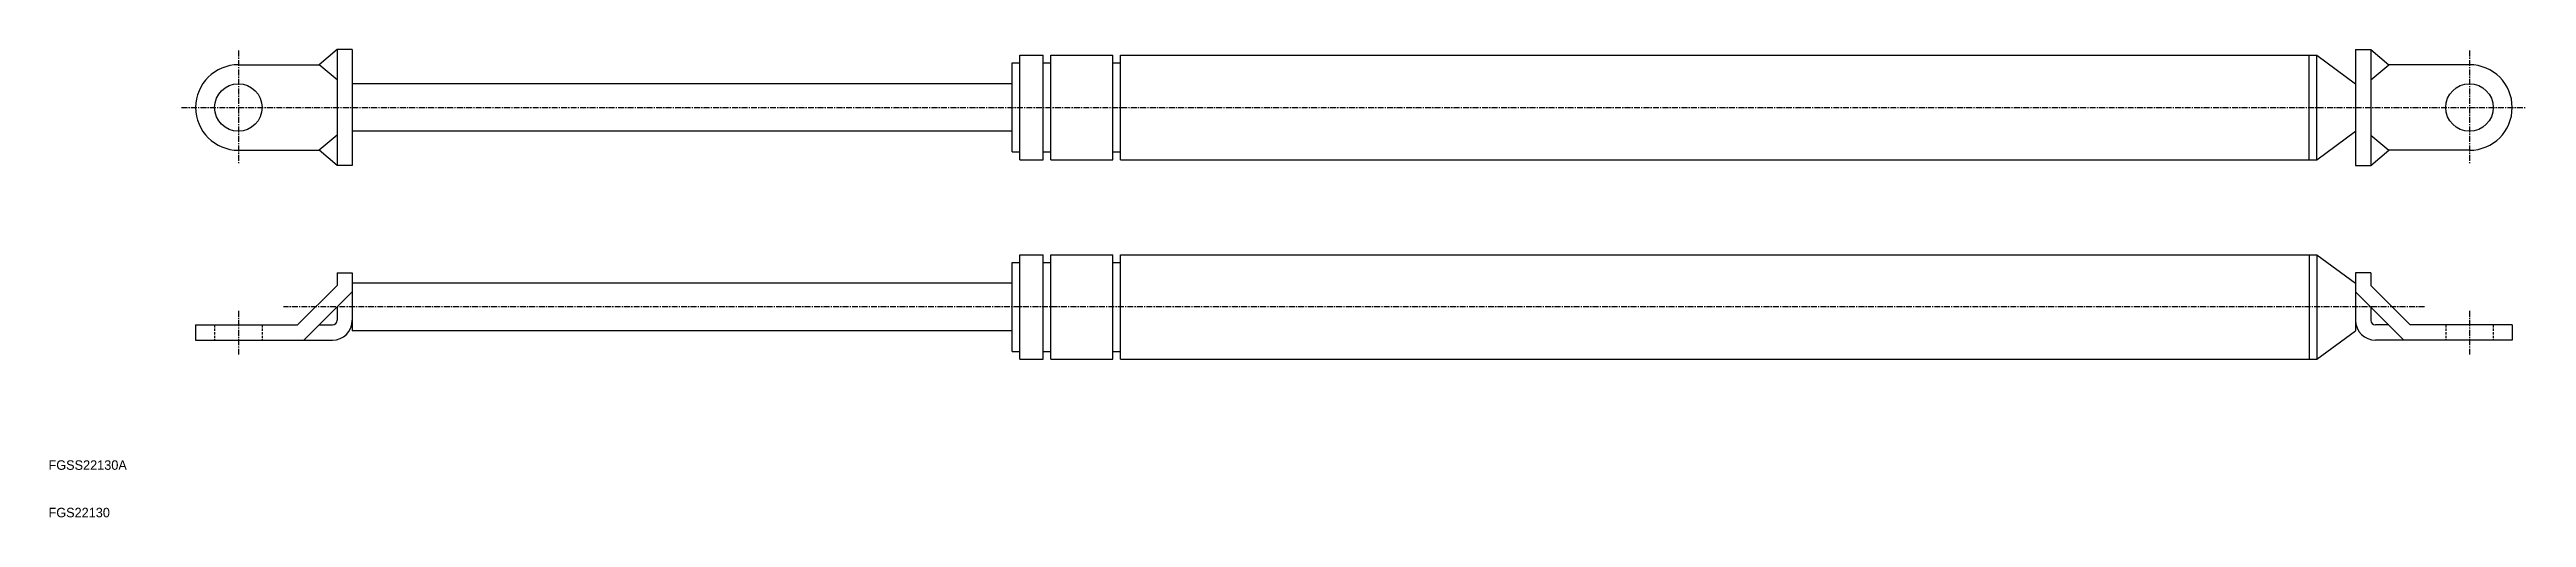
# Model space of a CAD drawing. Extents: x 10 to 532, y 10 to 108.
import ezdxf

# ---------------------------------------------------------------- set-up
doc = ezdxf.new("R2010")
doc.units = 0
doc.linetypes.add('CENTER', pattern=[2, 1.25, -0.25, 0.25, -0.25])
doc.linetypes.add('DASHED', pattern=[0.75, 0.5, -0.25])
doc.layers.get('0').update_dxf_attribs({"linetype": 'CONTINUOUS'})
doc.layers.add('CENTER', color=1, linetype='CENTER')

msp = doc.modelspace()

# ---------------------------------------------------------------- linework, layer by layer
at = {"color": 7, "linetype": 'CONTINUOUS'}
for p, q in [((50, 105.3), (67, 105.3)), ((70.8, 108.5), (67, 105.3)), ((70.8, 102.1), (67, 105.3)), ((70.8, 108.5), (70.8, 84.1)), ((74, 108.5), (70.8, 108.5)), ((74, 108.5), (74, 84.1)), ((213, 86.93), (213, 105.67)), ((213, 105.67), (214.63, 105.67)), ((214.63, 85.3), (214.63, 107.3)), ((214.63, 107.3), (219.52, 107.3)), ((219.52, 85.3), (219.52, 107.3)), ((219.52, 105.67), (221.15, 105.67)), ((221.15, 85.3), (221.15, 107.3)), ((221.15, 107.3), (234.19, 107.3)), ((234.19, 85.3), (234.19, 107.3)), ((234.19, 105.67), (235.82, 105.67)), ((235.82, 107.3), (487.85, 107.3)), ((235.82, 85.3), (235.82, 107.3)), ((486.22, 85.3), (486.22, 107.3)), ((487.85, 107.3), (496, 101.3)), ((487.85, 85.3), (487.85, 107.3)), ((496, 108.5), (496, 84.1)), ((496, 108.5), (499.2, 108.5)), ((499.2, 108.5), (499.2, 84.1)), ((499.2, 108.5), (503, 105.3)), ((499.2, 102.1), (503, 105.3)), ((520, 105.3), (503, 105.3)), ((213, 101.3), (74, 101.3)), ((70.8, 90.5), (67, 87.3)), ((213, 91.3), (74, 91.3)), ((487.85, 85.3), (496, 91.3)), ((499.2, 90.5), (503, 87.3)), ((50, 87.3), (67, 87.3)), ((70.8, 84.1), (67, 87.3)), ((74, 84.1), (70.8, 84.1)), ((213, 86.93), (214.63, 86.93)), ((214.63, 85.3), (219.52, 85.3)), ((219.52, 86.93), (221.15, 86.93)), ((221.15, 85.3), (234.19, 85.3)), ((234.19, 86.93), (235.82, 86.93)), ((235.82, 85.3), (487.85, 85.3)), ((496, 84.1), (499.2, 84.1)), ((499.2, 84.1), (503, 87.3)), ((520, 87.3), (503, 87.3)), ((213, 44.93), (213, 63.67)), ((213, 63.67), (214.63, 63.67)), ((214.63, 43.3), (214.63, 65.3)), ((214.63, 65.3), (219.52, 65.3)), ((219.52, 43.3), (219.52, 65.3)), ((219.52, 63.67), (221.15, 63.67)), ((221.15, 43.3), (221.15, 65.3)), ((221.15, 65.3), (234.19, 65.3)), ((234.19, 43.3), (234.19, 65.3)), ((234.19, 63.67), (235.82, 63.67)), ((235.82, 65.3), (487.85, 65.3)), ((235.82, 43.3), (235.82, 65.3)), ((486.22, 65.3), (486.22, 43.3)), ((487.85, 65.3), (487.85, 43.3)), ((487.85, 65.3), (496, 59.3)), ((70.8, 58.825483), (62.474517, 50.5)), ((74, 57.5), (63.8, 47.3)), ((70.8, 61.5), (70.8, 58.825483)), ((70.8, 61.5), (74, 61.5)), ((74, 61.5), (74, 49.3)), ((213, 59.3), (74, 59.3)), ((496, 61.5), (496, 49.3)), ((499.2, 61.5), (496, 61.5)), ((496, 57.5), (506.2, 47.3)), ((499.2, 61.5), (499.2, 58.825483)), ((499.2, 58.825483), (507.525483, 50.5)), ((70.8, 54.3), (70.8, 51.5)), ((499.2, 54.3), (499.2, 51.5)), ((41, 50.5), (62.474517, 50.5)), ((41, 50.5), (41, 47.3)), ((41, 47.3), (69.8, 47.3)), ((67, 50.5), (69.8, 50.5)), ((213, 49.3), (74, 49.3)), ((487.85, 43.3), (496, 49.3)), ((503, 50.5), (500.2, 50.5)), ((529, 47.3), (500.2, 47.3)), ((529, 50.5), (507.525483, 50.5)), ((529, 50.5), (529, 47.3)), ((213, 44.93), (214.63, 44.93)), ((214.63, 43.3), (219.52, 43.3)), ((219.52, 44.93), (221.15, 44.93)), ((221.15, 43.3), (234.19, 43.3)), ((234.19, 44.93), (235.82, 44.93)), ((235.82, 43.3), (487.85, 43.3))]:
    msp.add_line(p, q, dxfattribs=at)
at = {"color": 3, "linetype": 'DASHED'}
for p, q in [((45, 50.5), (45, 47.3)), ((55, 50.5), (55, 47.3)), ((515, 50.5), (515, 47.3)), ((525, 50.5), (525, 47.3))]:
    msp.add_line(p, q, dxfattribs=at)
at = {"color": 7, "linetype": 'CONTINUOUS'}
for centre in [(50, 96.3), (520, 96.3)]:
    msp.add_circle(centre, 5, dxfattribs=at)
for centre, radius, start, end in [((50, 96.3), 9, 90, 270), ((520, 96.3), 9, 270, 90), ((69.8, 51.5), 1, 270, 0), ((69.8, 51.5), 4.2, 270, 0), ((500.2, 51.5), 4.2, 180, 270), ((500.2, 51.5), 1, 180, 270)]:
    msp.add_arc(centre, radius, start, end, dxfattribs=at)
at = {"layer": 'CENTER', "color": 1, "linetype": 'CENTER'}
for p, q in [((50, 108.3), (50, 84.3)), ((520, 108.3), (520, 84.3)), ((38, 96.3), (532, 96.3)), ((50, 53.5), (50, 44.3)), ((510.525483, 54.3), (59.474517, 54.3)), ((520, 53.5), (520, 44.3))]:
    msp.add_line(p, q, dxfattribs=at)

# ---------------------------------------------------------------- texts
at = {"color": 7, "linetype": 'CONTINUOUS'}
for s, p in [('FGSS22130A', (10, 20)), ('FGS22130', (10, 10))]:
    msp.add_text(s, height=2, dxfattribs=at).set_placement(p)

doc.saveas('drawing.dxf')
